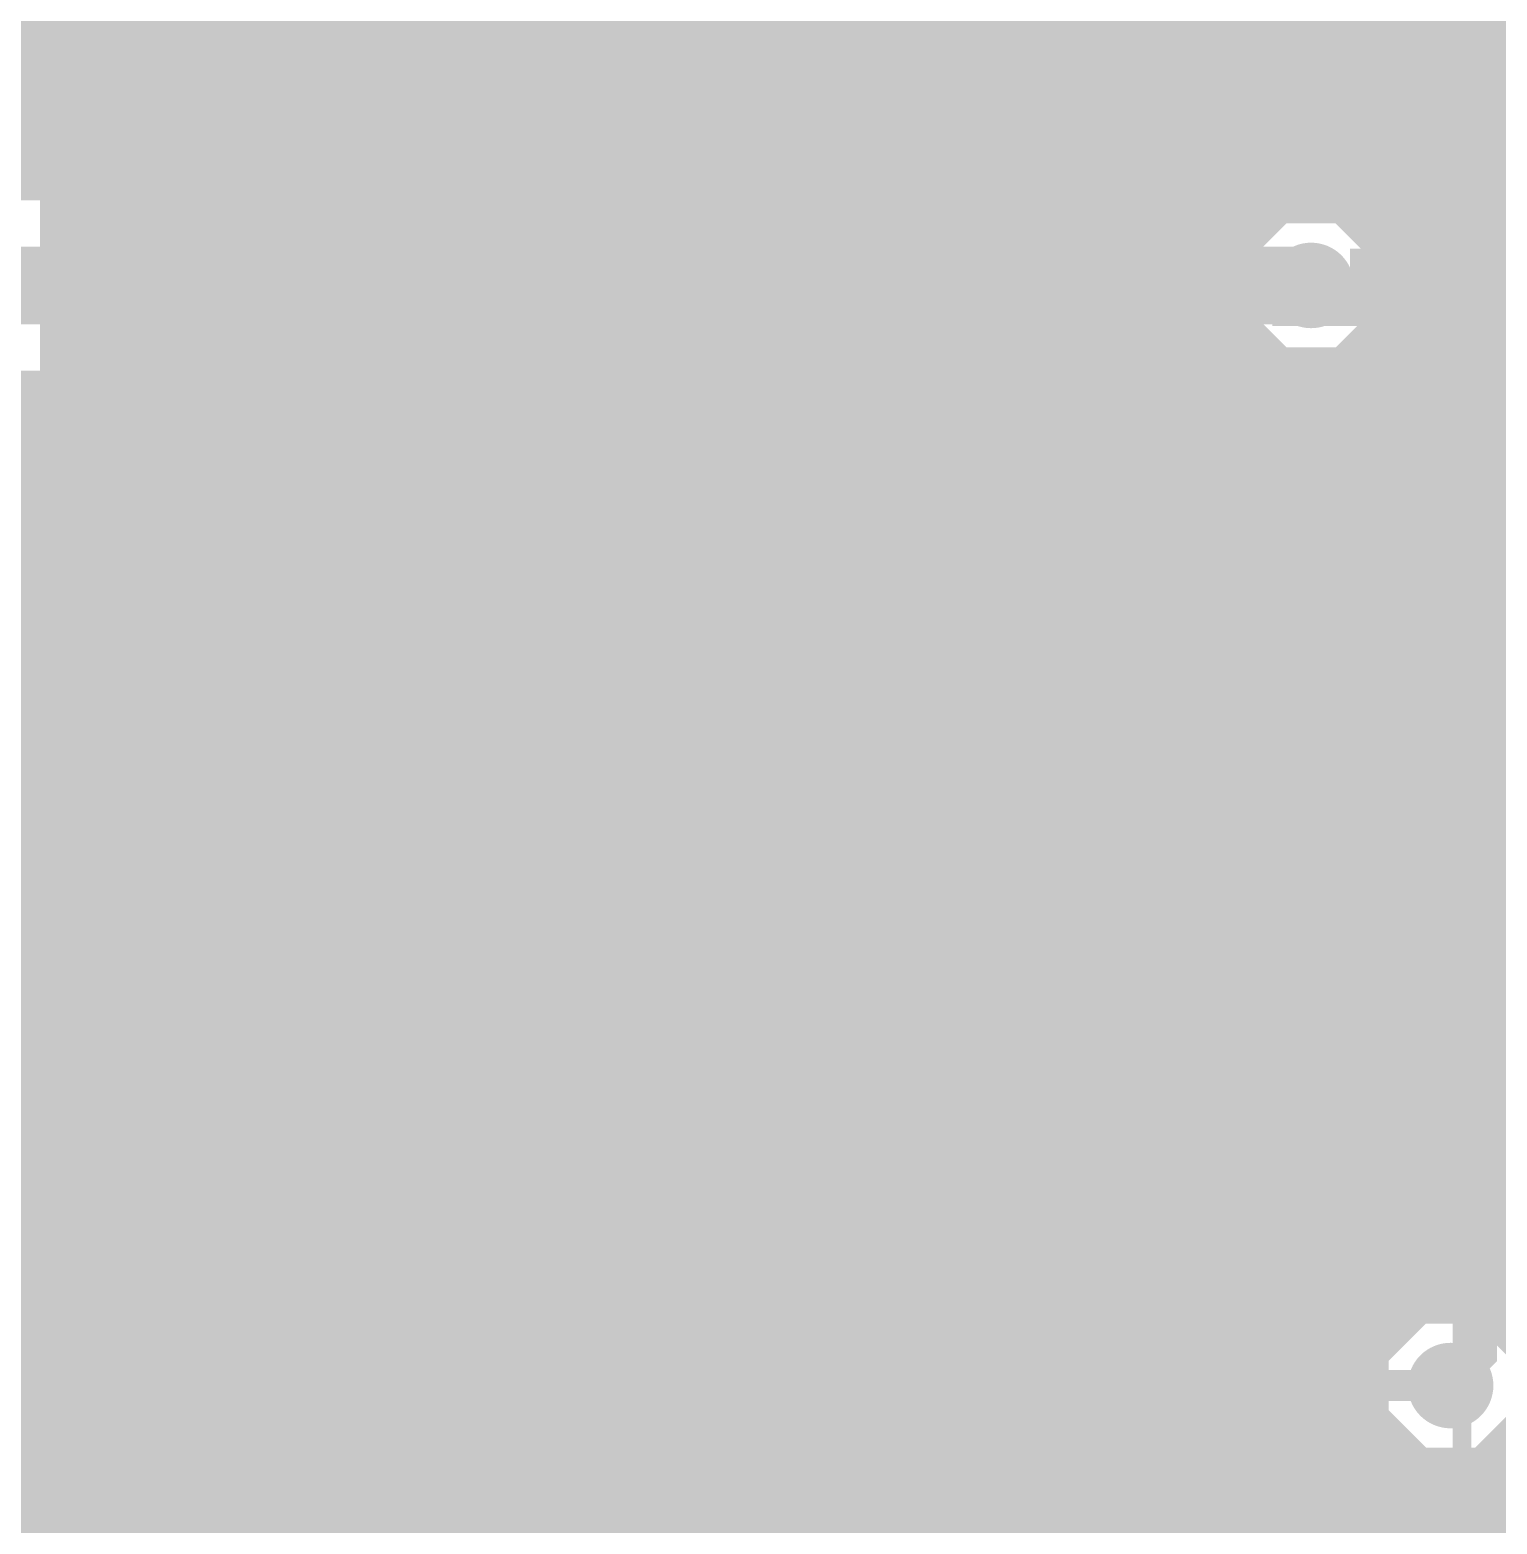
# Model space of a CAD drawing. Extents: x -5 to 208, y -5 to 206.
# Drawn here: x 80.43 to 92.46, y 148.34 to 160.59 of the extents above; entities that cross this region are included whole.
import ezdxf

# ---------------------------------------------------------------- set-up
doc = ezdxf.new("R2010")
doc.units = 0
doc.header["$MEASUREMENT"] = 0
doc.layers.get('0').update_dxf_attribs({"linetype": 'CONTINUOUS'})
for name, color, linetype in [('22-301-0_BOT', 7, 'CONTINUOUS'), ('22-301-0_DRD', 7, 'CONTINUOUS'), ('22-301-0_IN1', 1, 'CONTINUOUS'), ('22-301-0_IN2', 4, 'CONTINUOUS'), ('22-301-0_SMT', 5, 'CONTINUOUS'), ('22-301-0_SPT', 10, 'CONTINUOUS'), ('22-301-0_SST', 14, 'CONTINUOUS'), ('22-301-0_TOP', 9, 'CONTINUOUS'), ('THRUHOLE_TAP', 13, 'CONTINUOUS')]:
    doc.layers.add(name, color=color, linetype=linetype)

# ---------------------------------------------------------------- blocks, each defined once
blk = doc.blocks.new('ROUND_66')
at = {"const_width": 0.35052}
blk.add_lwpolyline([(-0.17526, 0, 1), (0.17526, 0, 1)], format="xyb", close=True, dxfattribs=at)
blk = doc.blocks.new('ROUND_68')
at = {"const_width": 0.35052}
blk.add_lwpolyline([(-0.17526, 0, 1), (0.17526, 0, 1)], format="xyb", close=True, dxfattribs=at)
blk = doc.blocks.new('RECTANGLE_5')
blk.add_solid([(0.4064, 0.4826), (0.4064, -0.4826), (-0.4064, 0.4826), (-0.4064, -0.4826)])
blk = doc.blocks.new('RECTANGLE_6')
blk.add_solid([(0.4826, 0.4064), (0.4826, -0.4064), (-0.4826, 0.4064), (-0.4826, -0.4064)])
blk = doc.blocks.new('RECTANGLE_18')
blk.add_solid([(0.25019, 0.40005), (0.25019, -0.40005), (-0.25019, 0.40005), (-0.25019, -0.40005)])
blk = doc.blocks.new('RECTANGLE_19')
blk.add_solid([(1.3716, 1.0795), (1.3716, -1.0795), (-1.3716, 1.0795), (-1.3716, -1.0795)])
blk = doc.blocks.new('ROUND_73')
at = {"const_width": 0.10033}
blk.add_lwpolyline([(-0.050164, 0, 1), (0.050164, 0, 1)], format="xyb", close=True, dxfattribs=at)

msp = doc.modelspace()

# ---------------------------------------------------------------- linework, layer by layer
at = {"layer": '22-301-0_BOT'}
for points, const_width in [([(91.313, 141.097), (91.313, 149.733), (91.821, 150.241), (91.821, 164.465), (91.313, 164.973), (91.313, 170.18), (91.821, 170.688)], 0.254), ([(80.3402, 167.005), (80.3402, 159.3215)], 0.254), ([(80.5688, 167.005), (80.5688, 159.3215)], 0.254), ([(80.7974, 167.005), (80.7974, 159.3215)], 0.254), ([(81.026, 167.005), (81.026, 159.3215)], 0.254), ([(81.2546, 167.005), (81.2546, 159.3215)], 0.254), ([(81.4832, 167.005), (81.4832, 159.3215)], 0.254), ([(81.7118, 167.005), (81.7118, 159.3215)], 0.254), ([(81.9404, 167.005), (81.9404, 159.3215)], 0.254), ([(82.169, 167.005), (82.169, 159.3215)], 0.254), ([(82.3976, 167.005), (82.3976, 159.3215)], 0.254), ([(82.6262, 167.005), (82.6262, 159.3215)], 0.254), ([(82.8548, 167.005), (82.8548, 159.3215)], 0.254), ([(83.0834, 167.005), (83.0834, 159.3215)], 0.254), ([(83.312, 167.005), (83.312, 159.3215)], 0.254), ([(83.5406, 167.005), (83.5406, 159.3215)], 0.254), ([(83.7692, 167.005), (83.7692, 159.3215)], 0.254), ([(83.9978, 167.005), (83.9978, 159.3215)], 0.254), ([(84.2264, 167.005), (84.2264, 159.3215)], 0.254), ([(84.455, 167.005), (84.455, 159.3215)], 0.254), ([(84.6836, 167.005), (84.6836, 159.3215)], 0.254), ([(84.9122, 167.005), (84.9122, 159.3215)], 0.254), ([(85.1408, 167.005), (85.1408, 159.3215)], 0.254), ([(85.3694, 167.005), (85.3694, 159.3215)], 0.254), ([(85.598, 167.005), (85.598, 159.3215)], 0.254), ([(85.8266, 167.005), (85.8266, 159.3215)], 0.254), ([(86.0552, 167.005), (86.0552, 159.3215)], 0.254), ([(86.2838, 167.005), (86.2838, 159.3215)], 0.254), ([(86.5124, 167.005), (86.5124, 159.3215)], 0.254), ([(86.741, 167.005), (86.741, 159.3215)], 0.254), ([(86.9696, 167.005), (86.9696, 159.3215)], 0.254), ([(87.1982, 167.005), (87.1982, 159.3215)], 0.254), ([(87.4268, 167.005), (87.4268, 159.3215)], 0.254), ([(87.6554, 167.005), (87.6554, 159.3215)], 0.254), ([(87.884, 167.005), (87.884, 159.3215)], 0.254), ([(88.1126, 167.005), (88.1126, 159.3215)], 0.254), ([(88.3412, 167.005), (88.3412, 159.3215)], 0.254), ([(88.5698, 167.005), (88.5698, 159.3215)], 0.254), ([(88.7984, 167.005), (88.7984, 159.3215)], 0.254), ([(89.027, 167.005), (89.027, 159.3215)], 0.254), ([(89.2556, 167.005), (89.2556, 159.3215)], 0.254), ([(89.4842, 167.005), (89.4842, 159.3215)], 0.254), ([(89.7128, 167.005), (89.7128, 159.3215)], 0.254), ([(89.9414, 167.005), (89.9414, 159.3215)], 0.254), ([(90.17, 167.005), (90.17, 159.3215)], 0.254), ([(90.3986, 167.005), (90.3986, 159.3215)], 0.254), ([(90.6272, 167.005), (90.6272, 159.3215)], 0.254), ([(92.075, 149.479), (92.329, 149.733), (92.329, 165.862)], 0.254), ([(90.8558, 164.53104), (90.8558, 159.34944)], 0.254), ([(91.0844, 164.30244), (91.0844, 159.33928)], 0.254), ([(91.186, 164.20084), (91.186, 159.31388)], 0.254), ([(91.186, 160.528), (66.929, 160.528)], 0.254), ([(91.186, 160.2994), (66.929, 160.2994)], 0.254), ([(91.186, 160.0708), (66.929, 160.0708)], 0.254), ([(91.186, 159.8422), (66.929, 159.8422)], 0.254), ([(91.186, 159.6136), (66.929, 159.6136)], 0.254), ([(91.186, 159.385), (66.929, 159.385)], 0.254), ([(90.69832, 159.3215), (73.787, 159.3215)], 0.254), ([(69.342, 156.972), (72.263, 156.972), (73.787, 158.496), (90.932, 158.496)], 0.635), ([(90.69832, 157.6705), (79.53756, 157.6705)], 0.254), ([(80.3402, 157.6705), (80.3402, 155.37434)], 0.254), ([(80.5688, 157.6705), (80.5688, 148.35124)], 0.254), ([(80.7974, 157.6705), (80.7974, 148.04136)], 0.254), ([(81.026, 157.6705), (81.026, 106.934)], 0.254), ([(81.2546, 157.6705), (81.2546, 106.934)], 0.254), ([(81.4832, 157.6705), (81.4832, 106.934)], 0.254), ([(81.7118, 157.6705), (81.7118, 153.21534)], 0.254), ([(81.9404, 157.6705), (81.9404, 153.63698)], 0.254), ([(82.169, 157.6705), (82.169, 153.80208)], 0.254), ([(82.3976, 157.6705), (82.3976, 153.87828)], 0.254), ([(82.6262, 157.6705), (82.6262, 153.88844)], 0.254), ([(82.8548, 157.6705), (82.8548, 153.8351)], 0.254), ([(83.0834, 157.6705), (83.0834, 153.70556)], 0.254), ([(83.312, 157.6705), (83.312, 153.4287)], 0.254), ([(83.5406, 157.6705), (83.5406, 106.934)], 0.254), ([(83.7692, 157.6705), (83.7692, 106.934)], 0.254), ([(83.9978, 157.6705), (83.9978, 106.934)], 0.254), ([(84.2264, 157.6705), (84.2264, 106.934)], 0.254), ([(84.455, 157.6705), (84.455, 106.934)], 0.254), ([(84.6836, 157.6705), (84.6836, 106.934)], 0.254), ([(84.9122, 157.6705), (84.9122, 153.56332)], 0.254), ([(85.1408, 157.6705), (85.1408, 153.91638)], 0.254), ([(85.3694, 157.6705), (85.3694, 154.06878)], 0.254), ([(85.598, 157.6705), (85.598, 154.13736)], 0.254), ([(85.8266, 157.6705), (85.8266, 154.1399)], 0.254), ([(86.0552, 157.6705), (86.0552, 154.07894)], 0.254), ([(86.2838, 157.6705), (86.2838, 153.93924)], 0.254), ([(86.5124, 157.6705), (86.5124, 153.62936)], 0.254), ([(86.741, 157.6705), (86.741, 106.934)], 0.254), ([(86.9696, 157.6705), (86.9696, 106.934)], 0.254), ([(87.1982, 157.6705), (87.1982, 106.934)], 0.254), ([(87.4268, 157.6705), (87.4268, 106.934)], 0.254), ([(87.6554, 157.6705), (87.6554, 106.934)], 0.254), ([(87.884, 157.6705), (87.884, 106.934)], 0.254), ([(88.1126, 157.6705), (88.1126, 106.934)], 0.254), ([(88.3412, 157.6705), (88.3412, 106.934)], 0.254), ([(88.5698, 157.6705), (88.5698, 106.934)], 0.254), ([(88.7984, 157.6705), (88.7984, 116.64442)], 0.254), ([(89.027, 157.6705), (89.027, 116.89588)], 0.254), ([(89.2556, 157.6705), (89.2556, 135.9408)], 0.254), ([(89.4842, 157.6705), (89.4842, 136.18464)], 0.254), ([(89.7128, 157.6705), (89.7128, 136.41324)], 0.254), ([(89.9414, 157.6705), (89.9414, 136.63676)], 0.254), ([(90.17, 157.6705), (90.17, 136.78662)], 0.254), ([(90.3986, 157.6705), (90.3986, 136.87044)], 0.254), ([(90.6272, 157.6705), (90.6272, 141.61262)], 0.254), ([(90.8558, 157.64256), (90.8558, 150.17242)], 0.254), ([(91.0844, 157.65272), (91.0844, 150.40102)], 0.254), ([(91.186, 157.67558), (91.186, 150.50262)], 0.254), ([(91.186, 157.5562), (79.57312, 157.5562)], 0.254), ([(91.186, 157.3276), (79.59598, 157.3276)], 0.254), ([(91.186, 157.099), (79.55788, 157.099)], 0.254), ([(91.186, 156.8704), (79.44866, 156.8704)], 0.254), ([(91.186, 156.6418), (79.375, 156.6418)], 0.254), ([(91.186, 156.4132), (79.375, 156.4132)], 0.254), ([(91.186, 156.1846), (79.375, 156.1846)], 0.254), ([(91.186, 155.956), (79.8957, 155.956)], 0.254), ([(91.186, 155.7274), (80.17256, 155.7274)], 0.254), ([(91.186, 155.4988), (80.3021, 155.4988)], 0.254), ([(91.186, 155.2702), (80.35544, 155.2702)], 0.254), ([(80.3402, 155.01112), (80.3402, 148.49094)], 0.254), ([(91.186, 155.0416), (80.34528, 155.0416)], 0.254), ([(91.186, 154.813), (80.26908, 154.813)], 0.254), ([(91.186, 154.5844), (80.10398, 154.5844)], 0.254), ([(91.186, 154.3558), (79.883, 154.3558)], 0.254), ([(85.54212, 154.1272), (79.883, 154.1272)], 0.254), ([(91.186, 154.1272), (85.90534, 154.1272)], 0.254), ([(85.12048, 153.8986), (79.883, 153.8986)], 0.254), ([(91.186, 153.8986), (86.32698, 153.8986)], 0.254), ([(81.97342, 153.67), (79.883, 153.67)], 0.254), ([(84.95538, 153.67), (83.12658, 153.67)], 0.254), ([(91.186, 153.67), (86.49208, 153.67)], 0.254), ([(81.79308, 153.4414), (79.883, 153.4414)], 0.254), ([(84.88172, 153.4414), (83.30438, 153.4414)], 0.254), ([(91.186, 153.4414), (86.56828, 153.4414)], 0.254), ([(81.7118, 153.2128), (79.883, 153.2128)], 0.254), ([(84.87156, 153.2128), (83.3882, 153.2128)], 0.254), ([(91.186, 153.2128), (86.57844, 153.2128)], 0.254), ([(81.69402, 152.9842), (79.883, 152.9842)], 0.254), ([(84.92236, 152.9842), (83.40598, 152.9842)], 0.254), ([(84.9122, 153.01468), (84.9122, 106.934)], 0.254), ([(91.186, 152.9842), (86.5251, 152.9842)], 0.254), ([(81.7118, 152.85212), (81.7118, 106.934)], 0.254), ([(86.5124, 152.94864), (86.5124, 106.934)], 0.254), ([(81.73974, 152.7556), (79.883, 152.7556)], 0.254), ([(85.0519, 152.7556), (83.36026, 152.7556)], 0.254), ([(91.186, 152.7556), (86.39556, 152.7556)], 0.254), ([(83.312, 152.6413), (83.312, 106.934)], 0.254), ([(85.1408, 152.66162), (85.1408, 106.934)], 0.254), ([(86.2838, 152.63876), (86.2838, 106.934)], 0.254), ([(81.85912, 152.527), (79.883, 152.527)], 0.254), ([(85.3313, 152.527), (83.24088, 152.527)], 0.254), ([(85.3694, 152.50922), (85.3694, 106.934)], 0.254), ([(86.0552, 152.49652), (86.0552, 106.934)], 0.254), ([(91.186, 152.527), (86.1187, 152.527)], 0.254), ([(81.9404, 152.43048), (81.9404, 106.934)], 0.254), ([(83.0834, 152.3619), (83.0834, 106.934)], 0.254), ([(85.598, 152.44064), (85.598, 106.934)], 0.254), ([(85.8266, 152.4381), (85.8266, 106.934)], 0.254), ([(82.11058, 152.2984), (79.883, 152.2984)], 0.254), ([(82.169, 152.26538), (82.169, 106.934)], 0.254), ([(82.8548, 152.23236), (82.8548, 106.934)], 0.254), ([(91.186, 152.2984), (82.98942, 152.2984)], 0.254), ([(82.3976, 152.19172), (82.3976, 106.934)], 0.254), ([(82.6262, 152.18156), (82.6262, 106.934)], 0.254), ([(91.186, 152.0698), (79.883, 152.0698)], 0.254), ([(91.186, 151.8412), (79.883, 151.8412)], 0.254), ([(91.186, 151.6126), (79.883, 151.6126)], 0.254), ([(91.186, 151.384), (79.883, 151.384)], 0.254), ([(91.186, 151.1554), (79.883, 151.1554)], 0.254), ([(91.186, 150.9268), (79.883, 150.9268)], 0.254), ([(91.186, 150.6982), (79.883, 150.6982)], 0.254), ([(91.15044, 150.4696), (79.883, 150.4696)], 0.254), ([(91.186, 150.50262), (90.8685, 150.18512)], 0.254), ([(90.92184, 150.241), (79.883, 150.241)], 0.254), ([(90.7415, 150.0124), (79.883, 150.0124)], 0.254), ([(90.68054, 149.7838), (79.883, 149.7838)], 0.254), ([(90.678, 149.733), (90.678, 141.67358)], 0.254), ([(90.678, 149.5552), (79.883, 149.5552)], 0.254), ([(90.678, 149.3266), (79.883, 149.3266)], 0.254), ([(90.678, 149.098), (79.883, 149.098)], 0.254), ([(90.678, 148.8694), (79.883, 148.8694)], 0.254), ([(90.678, 148.6408), (79.883, 148.6408)], 0.254), ([(91.948, 148.63064), (91.948, 141.67358)], 0.254), ([(91.9988, 148.62556), (91.9988, 141.61262)], 0.254), ([(92.202, 148.63064), (92.202, 138.56462)], 0.254), ([(90.678, 148.4122), (80.49006, 148.4122)], 0.254), ([(92.202, 148.4122), (91.948, 148.4122)], 0.254)]:
    msp.add_lwpolyline(points, dxfattribs=dict(at, const_width=const_width))
at = {"layer": '22-301-0_BOT', "const_width": 0.254}
for points in [[(90.932, 159.35452, 0.0690749), (90.69816, 159.32206)], [(91.186, 159.31388, 0.0754214), (90.932, 159.35241)], [(90.69832, 157.6705, 0.0690745), (90.932, 157.63806)], [(90.932, 157.63748, 0.0752002), (91.1859, 157.67588)], [(80.36052, 155.194, 0.4142136), (79.502, 156.05252)], [(79.883, 154.42438, 0.2851517), (80.36052, 155.194)], [(85.725, 154.14752, 0.4142136), (84.86648, 153.289)], [(85.725, 154.14752, 0.4142136), (84.86648, 153.289)], [(86.58352, 153.289, 0.4142136), (85.725, 154.14752)], [(86.58352, 153.289, 0.4142136), (85.725, 154.14752)], [(82.55, 153.89352, 0.4142136), (81.69148, 153.035)], [(83.40852, 153.035, 0.4142136), (82.55, 153.89352)], [(84.86648, 153.289, 0.4142136), (85.725, 152.43048)], [(84.86648, 153.289, 0.4142136), (85.725, 152.43048)], [(85.725, 152.43048, 0.4142136), (86.58352, 153.289)], [(85.725, 152.43048, 0.4142136), (86.58352, 153.289)], [(81.69148, 153.035, 0.4142136), (82.55, 152.17648)], [(82.55, 152.17648, 0.4142136), (83.40852, 153.035)], [(90.86342, 150.18258, 0.1989124), (90.6772, 149.733)], [(80.86852, 147.701, 0.4142136), (80.01, 148.55952)], [(91.948, 148.63064, 0.0371664), (92.075, 148.62119)], [(92.075, 148.62048, 0.0371661), (92.2021, 148.62994)]]:
    msp.add_lwpolyline(points, format="xyb", dxfattribs=at)
at = {"layer": '22-301-0_DRD', "const_width": 0.254}
for points in [[(90.678, 159.131), (90.297, 158.75)], [(91.186, 159.131), (90.678, 159.131)], [(91.567, 158.75), (91.186, 159.131)], [(90.297, 158.75), (90.297, 158.242)], [(91.567, 158.242), (91.567, 158.75)], [(90.297, 158.242), (90.678, 157.861)], [(91.186, 157.861), (91.567, 158.242)], [(90.678, 157.861), (91.186, 157.861)], [(85.471, 153.924), (85.09, 153.543)], [(85.471, 153.924), (85.09, 153.543)], [(85.979, 153.924), (85.471, 153.924)], [(85.979, 153.924), (85.471, 153.924)], [(86.36, 153.543), (85.979, 153.924)], [(86.36, 153.543), (85.979, 153.924)], [(82.296, 153.67), (81.915, 153.289)], [(82.804, 153.67), (82.296, 153.67)], [(83.185, 153.289), (82.804, 153.67)], [(85.09, 153.543), (85.09, 153.035)], [(85.09, 153.543), (85.09, 153.035)], [(86.36, 153.035), (86.36, 153.543)], [(86.36, 153.035), (86.36, 153.543)], [(81.915, 153.289), (81.915, 152.781)], [(83.185, 152.781), (83.185, 153.289)], [(85.09, 153.035), (85.471, 152.654)], [(85.09, 153.035), (85.471, 152.654)], [(85.979, 152.654), (86.36, 153.035)], [(85.979, 152.654), (86.36, 153.035)], [(81.915, 152.781), (82.296, 152.4)], [(82.804, 152.4), (83.185, 152.781)], [(85.471, 152.654), (85.979, 152.654)], [(85.471, 152.654), (85.979, 152.654)], [(82.296, 152.4), (82.804, 152.4)], [(91.821, 150.114), (91.44, 149.733)], [(92.329, 150.114), (91.821, 150.114)], [(92.71, 149.733), (92.329, 150.114)], [(91.44, 149.733), (91.44, 149.225)], [(91.44, 149.225), (91.821, 148.844)], [(92.329, 148.844), (92.71, 149.225)], [(91.821, 148.844), (92.329, 148.844)], [(80.645, 147.955), (80.264, 148.336)]]:
    msp.add_lwpolyline(points, dxfattribs=at)
at = {"layer": '22-301-0_IN1', "const_width": 0.254}
for points in [[(80.645, 166.37), (80.645, 147.9423)], [(80.772, 166.37), (80.772, 106.2482)], [(81.0006, 166.37), (81.0006, 106.34726)], [(81.2292, 166.37), (81.2292, 106.3879)], [(81.4578, 166.37), (81.4578, 106.37266)], [(81.6864, 166.37), (81.6864, 106.30154)], [(81.915, 166.37), (81.915, 106.15422)], [(82.1436, 166.37), (82.1436, 105.87228)], [(82.3722, 166.37), (82.3722, 72.08266)], [(82.6008, 166.37), (82.6008, 72.0979)], [(82.8294, 166.37), (82.8294, 72.05726)], [(83.058, 166.37), (83.058, 106.02468)], [(83.2866, 166.37), (83.2866, 106.23042)], [(83.5152, 166.37), (83.5152, 106.33964)], [(83.7438, 166.37), (83.7438, 106.38536)], [(83.9724, 166.37), (83.9724, 106.37774)], [(84.201, 166.37), (84.201, 106.3117)], [(84.4296, 166.37), (84.4296, 106.17708)], [(84.6582, 166.37), (84.6582, 105.91546)], [(84.8868, 166.37), (84.8868, 77.04074)], [(85.1154, 166.37), (85.1154, 77.09916)], [(85.344, 166.37), (85.344, 77.1398)], [(85.5726, 166.37), (85.5726, 77.16012)], [(85.8012, 166.37), (85.8012, 77.16266)], [(86.0298, 166.37), (86.0298, 77.14742)], [(86.2584, 166.37), (86.2584, 77.1144)], [(86.487, 166.37), (86.487, 77.06106)], [(86.7156, 166.37), (86.7156, 105.76052)], [(86.9442, 166.37), (86.9442, 106.1085)], [(87.1728, 166.37), (87.1728, 106.27614)], [(87.4014, 166.37), (87.4014, 106.3625)], [(87.63, 166.37), (87.63, 106.39044)], [(87.8586, 166.37), (87.8586, 106.3625)], [(88.0872, 166.37), (88.0872, 106.27614)], [(88.3158, 166.37), (88.3158, 106.1085)], [(88.5444, 166.37), (88.5444, 105.76052)], [(88.773, 166.37), (88.773, 72.09028)], [(89.0016, 166.37), (89.0016, 72.09282)], [(89.2302, 166.37), (89.2302, 105.68686)], [(89.4588, 166.37), (89.4588, 106.0831)], [(89.6874, 166.37), (89.6874, 135.60552)], [(89.916, 166.37), (89.916, 135.75792)], [(90.1446, 166.37), (90.1446, 135.80618)], [(90.3732, 166.37), (90.3732, 158.88208)], [(90.6018, 166.37), (90.6018, 159.09036)], [(90.8304, 166.37), (90.8304, 159.16656)], [(91.059, 166.37), (91.059, 159.16402)], [(91.2876, 166.37), (91.2876, 159.07512)], [(91.5162, 166.37), (91.5162, 158.84398)], [(91.7448, 165.51402), (91.7448, 150.07336)], [(91.9734, 165.28288), (91.9734, 150.14956)], [(92.202, 165.19398), (92.202, 150.14702)], [(92.4306, 165.1889), (92.4306, 150.05812)], [(115.0239, 160.5026), (80.645, 160.5026)], [(115.02898, 160.274), (80.645, 160.274)], [(115.11788, 160.0454), (80.645, 160.0454)], [(115.34902, 159.8168), (80.645, 159.8168)], [(121.15038, 159.5882), (80.645, 159.5882)], [(204.47, 159.3596), (80.645, 159.3596)], [(90.68816, 159.131), (80.645, 159.131)], [(204.47, 159.131), (91.1733, 159.131)], [(90.3859, 158.9024), (80.645, 158.9024)], [(204.47, 158.9024), (91.47556, 158.9024)], [(90.27414, 158.6738), (80.645, 158.6738)], [(114.9477, 158.6738), (91.58732, 158.6738)], [(90.25382, 158.4452), (80.645, 158.4452)], [(114.6302, 158.4452), (91.61018, 158.4452)], [(90.31224, 158.2166), (80.645, 158.2166)], [(90.3732, 158.10738), (90.3732, 135.7757)], [(91.5162, 158.14802), (91.5162, 149.86508)], [(114.44224, 158.2166), (91.55176, 158.2166)], [(90.47988, 157.988), (80.645, 157.988)], [(114.32286, 157.988), (91.38412, 157.988)], [(90.6018, 157.90164), (90.6018, 135.65378)], [(91.2876, 157.91688), (91.2876, 141.77518)], [(114.25174, 157.7594), (80.645, 157.7594)], [(90.8304, 157.8229), (90.8304, 141.57452)], [(91.059, 157.82798), (91.059, 141.72692)], [(114.2238, 157.5308), (80.645, 157.5308)], [(97.82302, 157.3022), (80.645, 157.3022)], [(96.16694, 157.0736), (80.645, 157.0736)], [(96.01708, 156.845), (80.645, 156.845)], [(95.96628, 156.6164), (80.645, 156.6164)], [(95.99676, 156.3878), (80.645, 156.3878)], [(96.12122, 156.1592), (80.645, 156.1592)], [(96.48444, 155.9306), (80.645, 155.9306)], [(106.64698, 155.702), (80.645, 155.702)], [(106.6419, 155.4734), (80.645, 155.4734)], [(106.72064, 155.2448), (80.645, 155.2448)], [(106.92638, 155.0162), (80.645, 155.0162)], [(106.8959, 154.7876), (80.645, 154.7876)], [(106.10088, 154.559), (80.645, 154.559)], [(105.93324, 154.3304), (80.645, 154.3304)], [(105.87482, 154.1018), (80.645, 154.1018)], [(105.89514, 153.8732), (80.645, 153.8732)], [(106.0069, 153.6446), (80.645, 153.6446)], [(106.30916, 153.416), (80.645, 153.416)], [(204.47, 153.1874), (80.645, 153.1874)], [(204.47, 152.9588), (80.645, 152.9588)], [(204.47, 152.7302), (80.645, 152.7302)], [(110.13694, 152.5016), (80.645, 152.5016)], [(109.98708, 152.273), (80.645, 152.273)], [(109.93628, 152.0444), (80.645, 152.0444)], [(109.96676, 151.8158), (80.645, 151.8158)], [(110.09122, 151.5872), (80.645, 151.5872)], [(96.09074, 151.3586), (80.645, 151.3586)], [(95.82912, 151.13), (80.645, 151.13)], [(95.73006, 150.9014), (80.645, 150.9014)], [(95.71736, 150.6728), (80.645, 150.6728)], [(95.78594, 150.4442), (80.645, 150.4442)], [(95.97136, 150.2156), (80.645, 150.2156)], [(91.62288, 149.987), (80.645, 149.987)], [(117.60708, 149.987), (92.52712, 149.987)], [(91.45524, 149.7584), (80.645, 149.7584)], [(91.39682, 149.5298), (80.645, 149.5298)], [(91.41714, 149.3012), (80.645, 149.3012)], [(91.5289, 149.0726), (80.645, 149.0726)], [(91.5162, 149.09038), (91.5162, 141.7447)], [(91.83116, 148.844), (80.645, 148.844)], [(91.7448, 148.88464), (91.7448, 141.62278)], [(91.9734, 148.8059), (91.9734, 141.25702)], [(92.202, 148.81098), (92.202, 138.34872)], [(110.37316, 148.844), (92.3163, 148.844)], [(92.4306, 148.89988), (92.4306, 138.30808)], [(110.0709, 148.6154), (80.645, 148.6154)], [(109.95914, 148.3868), (80.645, 148.3868)]]:
    msp.add_lwpolyline(points, dxfattribs=at)
for points in [[(90.932, 159.17672, 0.4142136), (90.25128, 158.496)], [(91.61272, 158.496, 0.4142136), (90.932, 159.17672)], [(90.25128, 158.496, 0.4142136), (90.932, 157.81528)], [(90.932, 157.81528, 0.4142136), (91.61272, 158.496)], [(92.075, 150.15972, 0.4142136), (91.39428, 149.479)], [(92.75572, 149.479, 0.4142136), (92.075, 150.15972)], [(91.39428, 149.479, 0.4142136), (92.075, 148.79828)], [(92.075, 148.79828, 0.4142136), (92.75572, 149.479)]]:
    msp.add_lwpolyline(points, format="xyb", dxfattribs=at)
at = {"layer": '22-301-0_IN2', "const_width": 0.254}
for points in [[(71.882, 157.861), (72.009, 157.861), (74.422, 160.274), (115.57, 160.274), (115.697, 160.401)], [(121.539, 160.147), (121.031, 159.639), (74.676, 159.639), (71.755, 156.718), (71.755, 154.559)], [(80.645, 159.1818), (80.645, 157.8102)], [(121.031, 159.1818), (80.645, 159.1818)], [(80.772, 159.1818), (80.772, 157.8102)], [(81.0006, 159.1818), (81.0006, 157.8102)], [(81.2292, 159.1818), (81.2292, 157.8102)], [(81.4578, 159.1818), (81.4578, 157.8102)], [(81.6864, 159.1818), (81.6864, 157.8102)], [(81.915, 159.1818), (81.915, 157.8102)], [(82.1436, 159.1818), (82.1436, 157.8102)], [(82.3722, 159.1818), (82.3722, 157.8102)], [(82.6008, 159.1818), (82.6008, 157.8102)], [(82.8294, 159.1818), (82.8294, 157.8102)], [(83.058, 159.1818), (83.058, 157.8102)], [(83.2866, 159.1818), (83.2866, 157.8102)], [(83.5152, 159.1818), (83.5152, 157.8102)], [(83.7438, 159.1818), (83.7438, 157.8102)], [(83.9724, 159.1818), (83.9724, 157.8102)], [(84.201, 159.1818), (84.201, 157.8102)], [(84.4296, 159.1818), (84.4296, 157.8102)], [(84.6582, 159.1818), (84.6582, 157.8102)], [(84.8868, 159.1818), (84.8868, 157.8102)], [(85.1154, 159.1818), (85.1154, 157.8102)], [(85.344, 159.1818), (85.344, 157.8102)], [(85.5726, 159.1818), (85.5726, 157.8102)], [(85.8012, 159.1818), (85.8012, 157.8102)], [(86.0298, 159.1818), (86.0298, 157.8102)], [(86.2584, 159.1818), (86.2584, 157.8102)], [(86.487, 159.1818), (86.487, 157.8102)], [(86.7156, 159.1818), (86.7156, 157.8102)], [(86.9442, 159.1818), (86.9442, 157.8102)], [(87.1728, 159.1818), (87.1728, 157.8102)], [(87.4014, 159.1818), (87.4014, 157.8102)], [(87.63, 159.1818), (87.63, 157.8102)], [(87.8586, 159.1818), (87.8586, 157.8102)], [(88.0872, 159.1818), (88.0872, 157.8102)], [(88.3158, 159.1818), (88.3158, 157.8102)], [(88.5444, 159.1818), (88.5444, 157.8102)], [(88.773, 159.1818), (88.773, 157.8102)], [(89.0016, 159.1818), (89.0016, 157.8102)], [(89.2302, 159.1818), (89.2302, 157.8102)], [(89.4588, 159.1818), (89.4588, 157.8102)], [(89.6874, 159.1818), (89.6874, 157.8102)], [(89.916, 159.1818), (89.916, 157.8102)], [(90.1446, 159.1818), (90.1446, 157.8102)], [(90.3732, 159.1818), (90.3732, 158.88208)], [(90.6018, 159.1818), (90.6018, 159.09036)], [(91.2876, 159.1818), (91.2876, 159.07512)], [(91.5162, 159.1818), (91.5162, 158.84398)], [(91.7448, 159.1818), (91.7448, 157.8102)], [(91.9734, 159.1818), (91.9734, 157.8102)], [(92.202, 159.1818), (92.202, 157.8102)], [(92.4306, 159.1818), (92.4306, 157.8102)], [(90.42908, 158.9532), (80.645, 158.9532)], [(204.47, 158.9532), (91.43492, 158.9532)], [(90.29192, 158.7246), (80.645, 158.7246)], [(115.05692, 158.7246), (91.57208, 158.7246)], [(90.25128, 158.496), (80.645, 158.496)], [(114.68608, 158.496), (91.61272, 158.496)], [(90.29192, 158.2674), (80.645, 158.2674)], [(114.4778, 158.2674), (91.57208, 158.2674)], [(74.803, 155.956), (74.803, 157.607), (75.311, 158.115), (78.994, 158.115), (79.756, 157.353), (97.536, 157.353), (98.171, 156.718)], [(90.3732, 158.10738), (90.3732, 157.8102)], [(91.5162, 158.14802), (91.5162, 157.8102)], [(90.42908, 158.0388), (80.645, 158.0388)], [(114.34572, 158.0388), (91.43492, 158.0388)], [(90.6018, 157.90164), (90.6018, 157.8102)], [(91.2876, 157.91688), (91.2876, 157.8102)], [(114.26444, 157.8102), (80.645, 157.8102)], [(97.536, 157.8102), (80.645, 157.8102)], [(78.74, 157.353), (78.74, 157.099), (79.248, 156.591), (96.647, 156.591)], [(96.14408, 156.1338), (80.645, 156.1338)], [(80.645, 156.1338), (80.645, 155.7782)], [(80.772, 156.1338), (80.772, 155.7782)], [(81.0006, 156.1338), (81.0006, 155.7782)], [(81.2292, 156.1338), (81.2292, 155.7782)], [(81.4578, 156.1338), (81.4578, 155.7782)], [(81.6864, 156.1338), (81.6864, 155.7782)], [(81.915, 156.1338), (81.915, 155.7782)], [(82.1436, 156.1338), (82.1436, 155.7782)], [(82.3722, 156.1338), (82.3722, 155.7782)], [(82.6008, 156.1338), (82.6008, 155.7782)], [(82.8294, 156.1338), (82.8294, 155.7782)], [(83.058, 156.1338), (83.058, 155.7782)], [(83.2866, 156.1338), (83.2866, 155.7782)], [(83.5152, 156.1338), (83.5152, 155.7782)], [(83.7438, 156.1338), (83.7438, 155.7782)], [(83.9724, 156.1338), (83.9724, 155.7782)], [(84.201, 156.1338), (84.201, 155.7782)], [(84.4296, 156.1338), (84.4296, 155.7782)], [(84.6582, 156.1338), (84.6582, 155.7782)], [(84.8868, 156.1338), (84.8868, 155.7782)], [(85.1154, 156.1338), (85.1154, 155.7782)], [(85.344, 156.1338), (85.344, 155.7782)], [(85.5726, 156.1338), (85.5726, 155.7782)], [(85.8012, 156.1338), (85.8012, 155.7782)], [(86.0298, 156.1338), (86.0298, 155.7782)], [(86.2584, 156.1338), (86.2584, 155.7782)], [(86.487, 156.1338), (86.487, 155.7782)], [(86.7156, 156.1338), (86.7156, 155.7782)], [(86.9442, 156.1338), (86.9442, 155.7782)], [(87.1728, 156.1338), (87.1728, 155.7782)], [(87.4014, 156.1338), (87.4014, 155.7782)], [(87.63, 156.1338), (87.63, 155.7782)], [(87.8586, 156.1338), (87.8586, 155.7782)], [(88.0872, 156.1338), (88.0872, 155.7782)], [(88.3158, 156.1338), (88.3158, 155.7782)], [(88.5444, 156.1338), (88.5444, 155.7782)], [(88.773, 156.1338), (88.773, 155.7782)], [(89.0016, 156.1338), (89.0016, 155.7782)], [(89.2302, 156.1338), (89.2302, 155.7782)], [(89.4588, 156.1338), (89.4588, 155.7782)], [(89.6874, 156.1338), (89.6874, 155.7782)], [(89.916, 156.1338), (89.916, 155.7782)], [(90.1446, 156.1338), (90.1446, 155.7782)], [(90.3732, 156.1338), (90.3732, 155.7782)], [(90.6018, 156.1338), (90.6018, 155.7782)], [(90.8304, 156.1338), (90.8304, 155.7782)], [(91.059, 156.1338), (91.059, 155.7782)], [(91.2876, 156.1338), (91.2876, 155.7782)], [(91.5162, 156.1338), (91.5162, 155.7782)], [(91.7448, 156.1338), (91.7448, 155.7782)], [(91.9734, 156.1338), (91.9734, 155.7782)], [(92.202, 156.1338), (92.202, 155.7782)], [(92.4306, 156.1338), (92.4306, 155.7782)], [(96.34474, 155.9814), (80.645, 155.9814)], [(106.66476, 155.7782), (80.645, 155.7782)], [(79.502, 155.194), (79.629, 155.321), (107.061, 155.321), (107.315, 155.575)], [(70.993, 154.051), (71.247, 153.797), (72.39, 153.797), (73.025, 154.432), (73.66, 154.432), (74.295, 153.797), (79.121, 153.797), (80.137, 154.813), (107.442, 154.813), (107.569, 154.686)], [(106.553, 154.051), (80.137, 154.051), (78.359, 152.273), (68.961, 152.273)], [(80.645, 153.5938), (80.645, 150.6982)], [(106.05008, 153.5938), (80.645, 153.5938)], [(80.772, 153.5938), (80.772, 150.6982)], [(81.0006, 153.5938), (81.0006, 150.6982)], [(81.2292, 153.5938), (81.2292, 150.6982)], [(81.4578, 153.5938), (81.4578, 150.6982)], [(81.6864, 153.5938), (81.6864, 150.6982)], [(81.915, 153.5938), (81.915, 150.6982)], [(82.1436, 153.5938), (82.1436, 150.6982)], [(82.3722, 153.5938), (82.3722, 150.6982)], [(82.6008, 153.5938), (82.6008, 150.6982)], [(82.8294, 153.5938), (82.8294, 150.6982)], [(83.058, 153.5938), (83.058, 150.6982)], [(83.2866, 153.5938), (83.2866, 150.6982)], [(83.5152, 153.5938), (83.5152, 150.6982)], [(83.7438, 153.5938), (83.7438, 150.6982)], [(83.9724, 153.5938), (83.9724, 150.6982)], [(84.201, 153.5938), (84.201, 150.6982)], [(84.4296, 153.5938), (84.4296, 150.6982)], [(84.6582, 153.5938), (84.6582, 150.6982)], [(84.8868, 153.5938), (84.8868, 150.6982)], [(85.1154, 153.5938), (85.1154, 150.6982)], [(85.344, 153.5938), (85.344, 150.6982)], [(85.5726, 153.5938), (85.5726, 150.6982)], [(85.8012, 153.5938), (85.8012, 150.6982)], [(86.0298, 153.5938), (86.0298, 150.6982)], [(86.2584, 153.5938), (86.2584, 150.6982)], [(86.487, 153.5938), (86.487, 150.6982)], [(86.7156, 153.5938), (86.7156, 150.6982)], [(86.9442, 153.5938), (86.9442, 150.6982)], [(87.1728, 153.5938), (87.1728, 150.6982)], [(87.4014, 153.5938), (87.4014, 150.6982)], [(87.63, 153.5938), (87.63, 150.6982)], [(87.8586, 153.5938), (87.8586, 150.6982)], [(88.0872, 153.5938), (88.0872, 150.6982)], [(88.3158, 153.5938), (88.3158, 150.6982)], [(88.5444, 153.5938), (88.5444, 150.6982)], [(88.773, 153.5938), (88.773, 150.6982)], [(89.0016, 153.5938), (89.0016, 150.6982)], [(89.2302, 153.5938), (89.2302, 150.6982)], [(89.4588, 153.5938), (89.4588, 150.6982)], [(89.6874, 153.5938), (89.6874, 150.6982)], [(89.916, 153.5938), (89.916, 150.6982)], [(90.1446, 153.5938), (90.1446, 150.6982)], [(90.3732, 153.5938), (90.3732, 150.6982)], [(90.6018, 153.5938), (90.6018, 150.6982)], [(90.8304, 153.5938), (90.8304, 150.6982)], [(91.059, 153.5938), (91.059, 150.6982)], [(91.2876, 153.5938), (91.2876, 150.6982)], [(91.5162, 153.5938), (91.5162, 150.6982)], [(91.7448, 153.5938), (91.7448, 150.6982)], [(91.9734, 153.5938), (91.9734, 150.6982)], [(92.202, 153.5938), (92.202, 150.6982)], [(92.4306, 153.5938), (92.4306, 150.6982)], [(106.20502, 153.4668), (80.645, 153.4668)], [(110.1725, 153.2382), (80.645, 153.2382)], [(109.9439, 153.0096), (80.645, 153.0096)], [(109.7153, 152.781), (80.645, 152.781)], [(97.5487, 152.5524), (80.645, 152.5524)], [(97.3201, 152.3238), (80.645, 152.3238)], [(110.617, 152.019), (110.363, 151.765), (98.679, 151.765), (96.901, 149.987), (92.837, 149.987), (92.583, 150.241), (66.675, 150.241)], [(97.0915, 152.0952), (80.645, 152.0952)], [(96.8629, 151.8666), (80.645, 151.8666)], [(96.6343, 151.638), (80.645, 151.638)], [(96.23044, 151.4094), (80.645, 151.4094)], [(95.86722, 151.1808), (80.645, 151.1808)], [(95.74276, 150.9522), (80.645, 150.9522)], [(95.71228, 150.7236), (80.645, 150.7236)], [(92.583, 150.6982), (80.645, 150.6982)], [(118.237, 149.733), (117.729, 150.241), (98.425, 150.241), (96.901, 148.717), (91.313, 148.717), (91.059, 148.971), (64.897, 148.971), (64.643, 148.717)], [(67.183, 148.209), (67.437, 148.463), (90.551, 148.463), (90.805, 148.209), (98.806, 148.209), (100.33, 149.733), (116.078, 149.733), (116.84, 148.971), (116.967, 148.971)], [(64.389, 149.606), (64.516, 149.479), (92.075, 149.479)]]:
    msp.add_lwpolyline(points, dxfattribs=at)
for points in [[(90.932, 159.17672, 0.4142136), (90.25128, 158.496)], [(91.61272, 158.496, 0.4142136), (90.932, 159.17672)], [(90.25128, 158.496, 0.4142136), (90.932, 157.81528)], [(90.932, 157.81528, 0.4142136), (91.61272, 158.496)]]:
    msp.add_lwpolyline(points, format="xyb", dxfattribs=at)
at = {"layer": '22-301-0_SST', "const_width": 0.1524}
for points in [[(82.9945, 159.8295), (85.9155, 159.8295), (85.9155, 161.4678), (82.9945, 161.4678), (82.9945, 159.8295)], [(91.23426, 160.5534), (91.23426, 160.1978), (91.57208, 160.07842), (91.9099, 160.07842), (92.25026, 160.1978), (92.25026, 160.5534)], [(91.23426, 160.49244), (92.25026, 160.49244)], [(81.46288, 160.31718), (82.47888, 159.96158), (82.47888, 160.43656)], [(91.74226, 159.65424), (91.74226, 159.29864), (91.57208, 159.24022), (91.4019, 159.24022), (91.23426, 159.29864), (91.23426, 159.65424), (91.4019, 159.7152), (91.57208, 159.7152), (92.25026, 159.47644)], [(91.67622, 158.1785), (91.57462, 158.1785), (91.57462, 156.7815), (91.67622, 156.7815)], [(92.47378, 156.7815), (92.57538, 156.7815), (92.57538, 158.1785), (92.47378, 158.1785)], [(92.57538, 157.87878), (92.57538, 157.77972), (91.57462, 157.77972), (91.57462, 157.87878), (92.57538, 157.87878)], [(86.31936, 156.96438), (86.31936, 157.43682)], [(90.00236, 156.96438), (90.00236, 157.43682)], [(85.30336, 157.2006), (86.31936, 157.2006)], [(88.98636, 157.2006), (90.00236, 157.2006)], [(86.31936, 156.12618), (85.98154, 156.12618), (85.30336, 156.3624), (85.98154, 156.59862), (86.31936, 156.59862)], [(90.00236, 156.12618), (89.66454, 156.12618), (88.98636, 156.3624), (89.66454, 156.59862), (90.00236, 156.59862)], [(92.56776, 155.9052), (92.56776, 155.5496), (92.73794, 155.43022), (92.90812, 155.43022), (93.07576, 155.5496), (93.07576, 155.9052), (92.05976, 155.9052)], [(86.14918, 155.28798), (86.31936, 155.3464), (86.31936, 155.702), (86.14918, 155.76042), (85.98154, 155.76042), (85.81136, 155.702), (85.81136, 155.3464), (85.64118, 155.28798), (85.47354, 155.28798), (85.30336, 155.3464), (85.30336, 155.702), (85.47354, 155.76042)], [(89.83218, 155.28798), (90.00236, 155.3464), (90.00236, 155.702), (89.83218, 155.76042), (89.66454, 155.76042), (89.49436, 155.702), (89.49436, 155.3464), (89.32418, 155.28798), (89.15654, 155.28798), (88.98636, 155.3464), (88.98636, 155.702), (89.15654, 155.76042)], [(92.56776, 155.60802), (92.05976, 155.43022)], [(82.14106, 154.8003), (81.97342, 154.86126), (81.97342, 155.21686), (82.14106, 155.27528), (82.81924, 155.27528), (82.98942, 155.21686), (82.98942, 154.86126), (82.81924, 154.8003)], [(85.47354, 154.92222), (85.30336, 154.8638), (85.30336, 154.5082), (85.47354, 154.44978), (85.81136, 154.44978), (85.98154, 154.56662), (85.98154, 154.92222), (86.31936, 154.92222), (86.31936, 154.44978)], [(89.49436, 154.8638), (89.49436, 154.5082), (89.32418, 154.44978), (89.15654, 154.44978), (88.98636, 154.5082), (88.98636, 154.8638), (89.15654, 154.92222), (89.32418, 154.92222), (90.00236, 154.686)], [(92.05976, 154.7114), (92.05976, 154.94762)], [(92.05976, 154.82824), (93.07576, 154.82824), (92.90812, 154.94762)], [(82.48142, 154.02306), (82.64906, 153.9621), (82.81924, 153.9621), (82.98942, 154.02306), (82.98942, 154.37866), (82.81924, 154.43708), (82.64906, 154.43708), (82.48142, 154.37866), (82.48142, 154.02306), (82.31124, 153.9621), (82.14106, 153.9621), (81.97342, 154.02306), (81.97342, 154.37866), (82.14106, 154.43708), (82.31124, 154.43708), (82.48142, 154.37866)], [(92.05976, 153.99004), (92.05976, 154.2288)], [(92.05976, 154.10942), (93.07576, 154.10942), (92.90812, 154.2288)], [(85.81136, 153.67), (85.81136, 154.0256), (85.98154, 154.08402), (86.14918, 154.08402), (86.31936, 154.0256), (86.31936, 153.67), (86.14918, 153.61158), (85.98154, 153.61158), (85.30336, 153.8478)], [(89.49436, 154.0256), (89.49436, 153.67), (89.32418, 153.61158), (89.15654, 153.61158), (88.98636, 153.67), (88.98636, 154.0256), (89.15654, 154.08402), (89.32418, 154.08402), (90.00236, 153.8478)], [(81.97342, 153.1239), (81.97342, 153.59888), (82.64906, 153.1239), (82.81924, 153.1239), (82.98942, 153.18486), (82.98942, 153.54046), (82.81924, 153.59888)], [(92.22994, 153.62682), (92.05976, 153.5684), (92.05976, 153.2128), (92.22994, 153.15184), (92.56776, 153.15184), (92.73794, 153.27122), (92.73794, 153.62682), (93.07576, 153.62682), (93.07576, 153.15184)], [(87.72144, 147.03044), (87.72398, 151.384), (87.72398, 153.0223), (83.72602, 153.0223), (83.7184, 145.8976), (84.1756, 145.4404), (87.376, 145.4404), (87.7316, 145.8722), (87.72144, 147.03044)], [(92.16644, 147.03044), (92.16898, 151.384), (92.16898, 153.0223), (88.17102, 153.0223), (88.1634, 145.8976), (88.6206, 145.4404), (91.821, 145.4404), (92.1766, 145.8722), (92.16644, 147.03044)], [(83.3755, 149.6695), (83.3755, 152.5905), (81.7372, 152.5905), (81.7372, 149.6695), (83.3755, 149.6695)], [(81.7245, 148.7805), (81.7245, 145.8595), (83.3628, 145.8595), (83.3628, 148.7805), (81.7245, 148.7805)], [(87.6808, 148.4122), (83.7438, 148.4122)], [(92.1258, 148.4122), (88.1888, 148.4122)]]:
    msp.add_lwpolyline(points, dxfattribs=at)
at = {"layer": '22-301-0_TOP', "const_width": 0.635}
for points in [[(79.9846, 165.1), (79.375, 165.1), (78.74, 164.465), (78.74, 162.306), (80.391, 160.655), (83.7438, 160.655)], [(89.2048, 163.83), (86.0298, 160.655), (85.1662, 160.655)], [(92.075, 158.48076), (92.075, 159.766), (92.9894, 160.6804), (93.98, 160.6804)], [(90.932, 158.496), (90.932, 158.48076), (92.075, 158.48076)], [(92.075, 156.47924), (92.09024, 156.47924), (93.4974, 157.8864), (94.615, 157.8864)], [(94.615, 154.5336), (84.8106, 154.5336), (83.693, 153.416), (83.693, 149.098), (82.6262, 148.0312), (82.55, 148.0312)], [(85.725, 153.289), (85.725, 151.4348), (85.725, 153.289)], [(82.55, 151.8412), (82.55, 153.035)], [(90.17, 151.4348), (91.821, 151.4348), (92.2782, 151.892), (93.345, 151.892), (93.345, 151.8412)], [(82.55, 150.4188), (82.4738, 150.4188), (81.153, 149.098), (81.153, 147.447), (81.9912, 146.6088), (82.55, 146.6088)]]:
    msp.add_lwpolyline(points, dxfattribs=at)

# ---------------------------------------------------------------- block references
at = {"layer": '22-301-0_BOT'}
for p in [(90.932, 158.496), (85.725, 153.289), (82.55, 153.035), (92.075, 149.479)]:
    msp.add_blockref('ROUND_66', p, dxfattribs=at)
at = {"layer": '22-301-0_IN1'}
for name, p in [('ROUND_68', (90.932, 158.496)), ('ROUND_66', (85.725, 153.289)), ('ROUND_66', (82.55, 153.035)), ('ROUND_68', (92.075, 149.479))]:
    msp.add_blockref(name, p, dxfattribs=at)
at = {"layer": '22-301-0_IN2'}
for name, p in [('ROUND_68', (90.932, 158.496)), ('ROUND_68', (85.725, 153.289)), ('ROUND_68', (82.55, 153.035)), ('ROUND_66', (92.075, 149.479))]:
    msp.add_blockref(name, p, dxfattribs=at)
at = {"layer": '22-301-0_SMT'}
for name, p in [('RECTANGLE_5', (83.7438, 160.655)), ('RECTANGLE_5', (85.1662, 160.655)), ('RECTANGLE_18', (92.075, 158.48076)), ('RECTANGLE_18', (92.075, 156.47924)), ('RECTANGLE_19', (85.725, 151.4348)), ('RECTANGLE_19', (90.17, 151.4348)), ('RECTANGLE_6', (82.55, 151.8412)), ('RECTANGLE_6', (82.55, 150.4188)), ('RECTANGLE_6', (82.55, 148.0312))]:
    msp.add_blockref(name, p, dxfattribs=at)
at = {"layer": '22-301-0_SPT'}
for name, p in [('RECTANGLE_5', (83.7438, 160.655)), ('RECTANGLE_5', (85.1662, 160.655)), ('RECTANGLE_18', (92.075, 158.48076)), ('RECTANGLE_18', (92.075, 156.47924)), ('RECTANGLE_19', (85.725, 151.4348)), ('RECTANGLE_19', (90.17, 151.4348)), ('RECTANGLE_6', (82.55, 151.8412)), ('RECTANGLE_6', (82.55, 150.4188)), ('RECTANGLE_6', (82.55, 148.0312))]:
    msp.add_blockref(name, p, dxfattribs=at)
at = {"layer": '22-301-0_TOP'}
for name, p in [('RECTANGLE_5', (83.7438, 160.655)), ('RECTANGLE_5', (85.1662, 160.655)), ('ROUND_66', (90.932, 158.496)), ('RECTANGLE_18', (92.075, 158.48076)), ('RECTANGLE_18', (92.075, 156.47924)), ('ROUND_66', (85.725, 153.289)), ('ROUND_66', (82.55, 153.035)), ('RECTANGLE_19', (85.725, 151.4348)), ('RECTANGLE_19', (90.17, 151.4348)), ('RECTANGLE_6', (82.55, 151.8412)), ('RECTANGLE_6', (82.55, 150.4188)), ('ROUND_66', (92.075, 149.479)), ('RECTANGLE_6', (82.55, 148.0312))]:
    msp.add_blockref(name, p, dxfattribs=at)
at = {"layer": 'THRUHOLE_TAP'}
for p in [(90.932, 158.496), (85.725, 153.289), (82.55, 153.035), (92.075, 149.479)]:
    msp.add_blockref('ROUND_73', p, dxfattribs=at)

doc.saveas('drawing.dxf')
